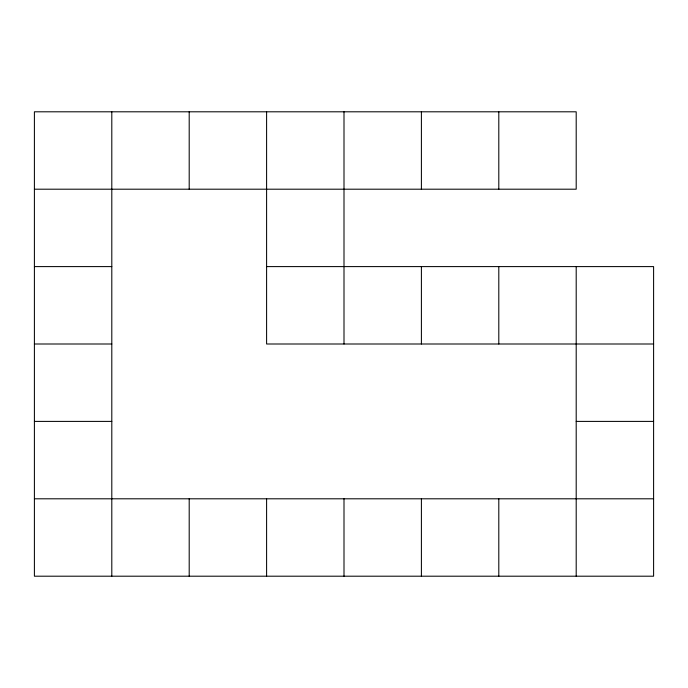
<?xml version="1.0" encoding="UTF-8"?>
<svg xmlns="http://www.w3.org/2000/svg" width="688" height="688" viewBox="0 0 688 688"><rect width="100%" height="100%" fill="white"/><g stroke="black" fill="none" stroke-linecap="round" stroke-linejoin="round"><path stroke-width="1.03" d="M34.4 189.2L576.2 189.2L576.2 111.8L34.4 111.8L34.4 576.2L653.6 576.2L653.6 266.6L266.6 266.6M34.4 266.6L111.8 266.6M34.4 344L111.8 344M653.6 344L266.6 344L266.6 111.8M34.4 421.4L111.8 421.4M576.2 421.4L653.6 421.4M34.4 498.8L653.6 498.8M576.2 266.6L576.2 576.2M498.8 111.8L498.8 189.2M498.8 266.6L498.8 344M498.8 498.8L498.8 576.2M421.4 111.8L421.4 189.2M421.4 266.6L421.4 344M421.4 498.8L421.4 576.2M344 111.8L344 344M344 498.8L344 576.2M266.6 498.8L266.6 576.2M189.2 111.8L189.2 189.2M189.2 498.8L189.2 576.2M111.8 111.8L111.8 576.2"/></g></svg>
